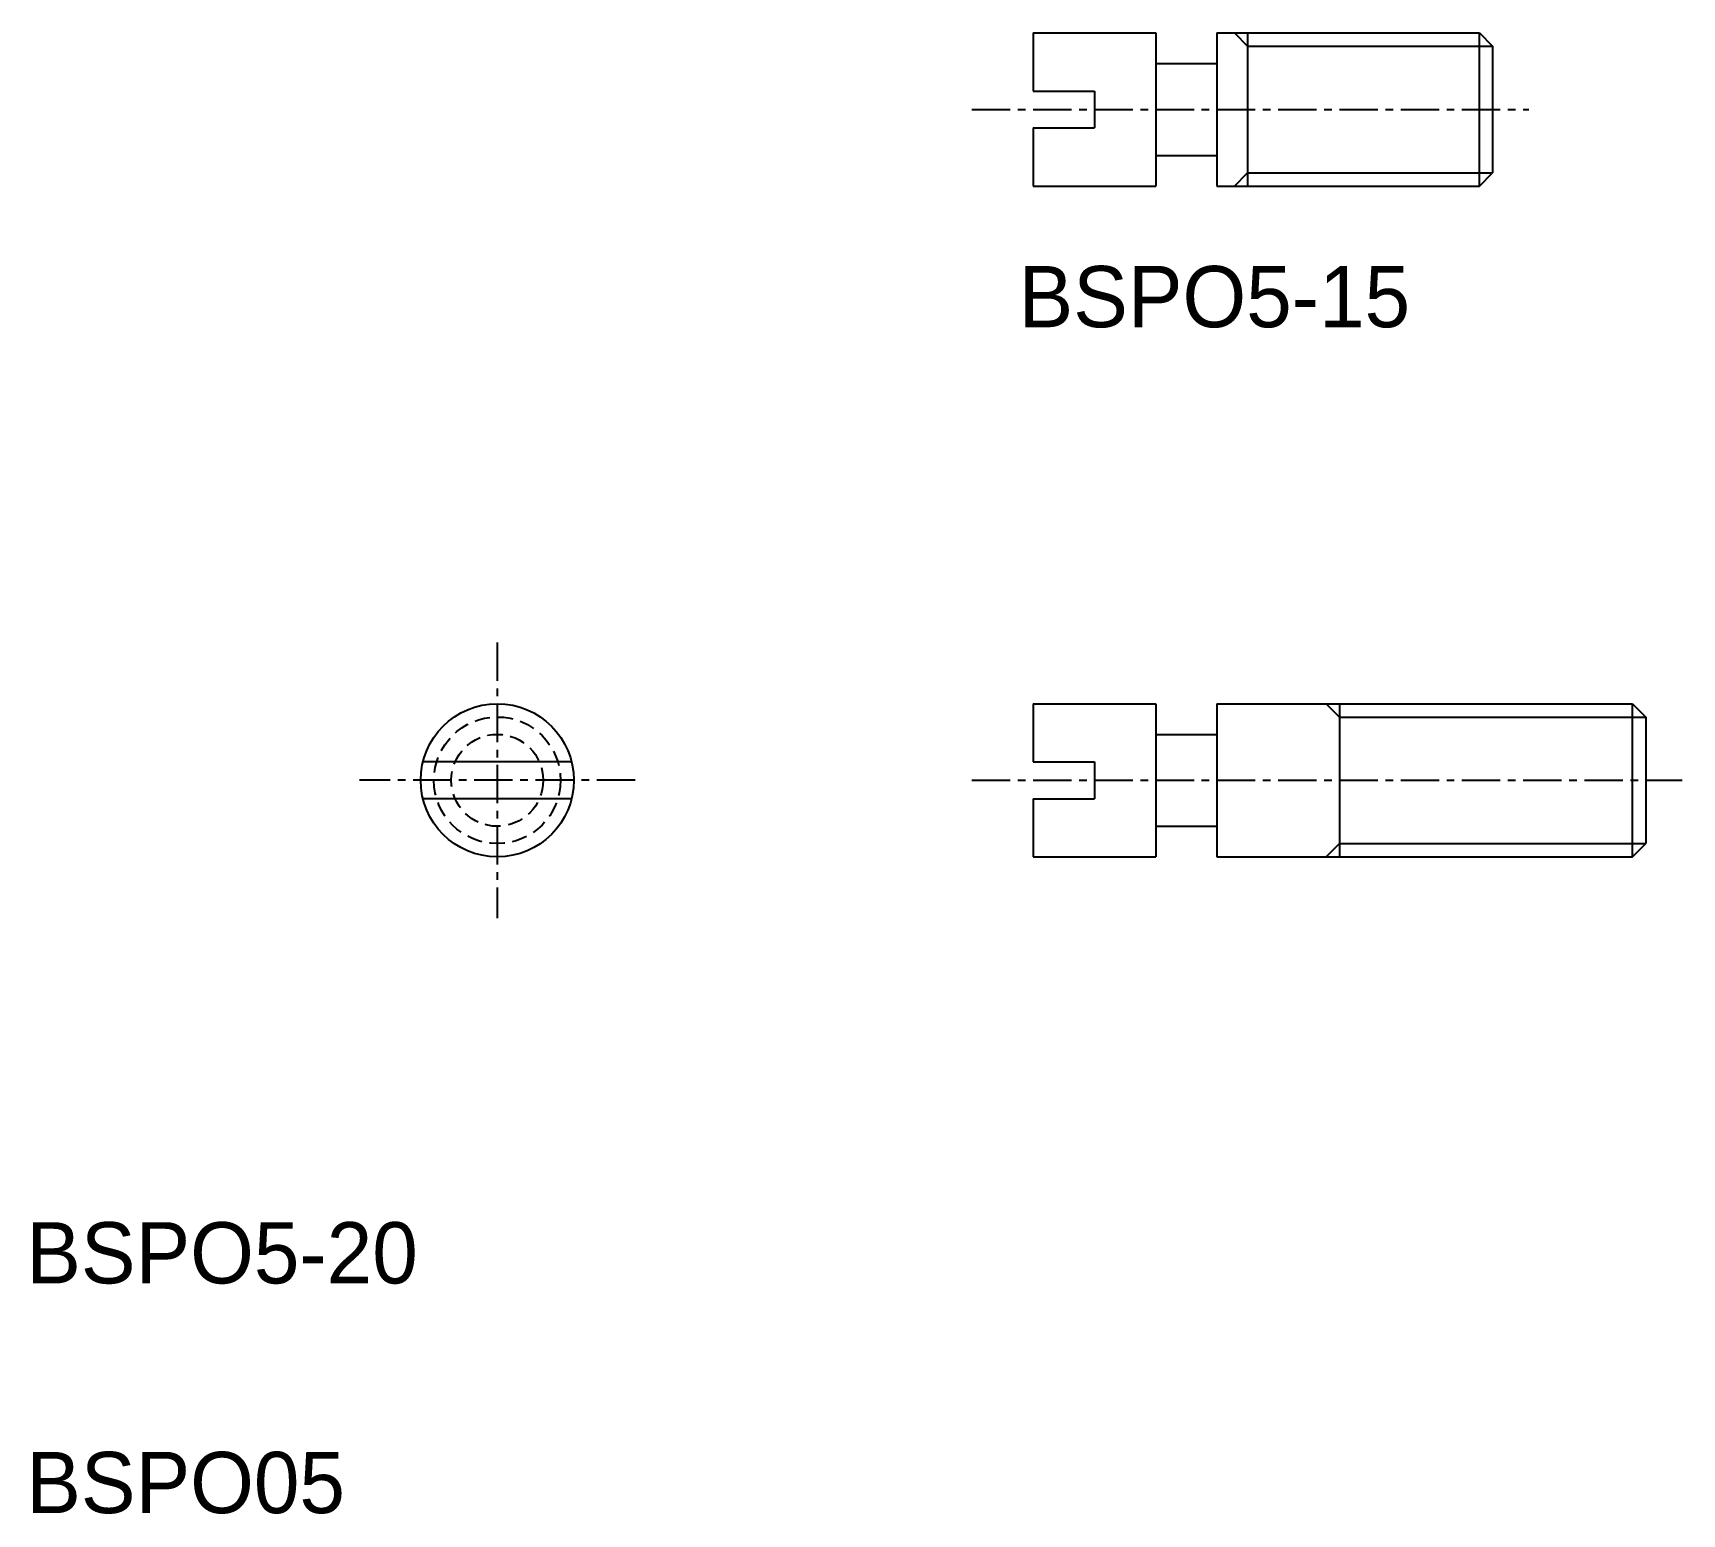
# Model space of a CAD drawing. Extents: x 5.2 to 59.1, y 5 to 53.3.
import ezdxf

# ---------------------------------------------------------------- set-up
doc = ezdxf.new("R2010")
doc.units = 0
doc.linetypes.add('CENTER', pattern=[2, 1.25, -0.25, 0.25, -0.25])
doc.linetypes.add('DASHED', pattern=[0.75, 0.5, -0.25])
doc.layers.get('0').update_dxf_attribs({"linetype": 'CONTINUOUS'})
doc.layers.add('CENTER', color=1, linetype='CENTER')

msp = doc.modelspace()

# ---------------------------------------------------------------- linework, layer by layer
at = {"color": 7, "linetype": 'CONTINUOUS'}
for p, q in [((37.878, 53.325), (37.878, 51.425)), ((37.878, 53.325), (41.878, 53.325)), ((41.878, 53.325), (41.878, 48.325)), ((43.878, 53.325), (52.445, 53.325)), ((43.878, 53.325), (43.878, 48.325)), ((44.878, 53.325), (44.878, 48.325)), ((52.445, 53.325), (52.878, 52.892)), ((52.445, 48.325), (52.445, 53.325)), ((52.878, 52.892), (52.878, 48.758)), ((41.878, 52.325), (43.878, 52.325)), ((37.878, 51.425), (39.878, 51.425)), ((39.878, 51.425), (39.878, 50.225)), ((37.878, 50.225), (39.878, 50.225)), ((37.878, 50.225), (37.878, 48.325)), ((41.878, 49.325), (43.878, 49.325)), ((52.445, 48.325), (52.878, 48.758)), ((37.878, 48.325), (41.878, 48.325)), ((43.878, 48.325), (52.445, 48.325)), ((37.878, 31.426), (41.878, 31.426)), ((37.878, 31.426), (37.878, 29.526)), ((41.878, 31.426), (41.878, 26.426)), ((43.878, 31.426), (57.445, 31.426)), ((43.878, 31.426), (43.878, 26.426)), ((47.878, 31.426), (47.878, 26.426)), ((57.445, 26.426), (57.445, 31.426)), ((57.445, 31.426), (57.878, 30.993)), ((57.878, 30.993), (57.878, 26.859)), ((41.878, 30.426), (43.878, 30.426)), ((22.805, 29.526), (17.951, 29.526)), ((37.878, 29.526), (39.878, 29.526)), ((39.878, 29.526), (39.878, 28.326)), ((22.805, 28.326), (17.951, 28.326)), ((37.878, 28.326), (37.878, 26.426)), ((37.878, 28.326), (39.878, 28.326)), ((41.878, 27.426), (43.878, 27.426)), ((37.878, 26.426), (41.878, 26.426)), ((43.878, 26.426), (57.445, 26.426)), ((57.445, 26.426), (57.878, 26.859))]:
    msp.add_line(p, q, dxfattribs=at)
at = {"color": 3, "linetype": 'CONTINUOUS'}
for p, q in [((44.445, 53.325), (44.878, 52.892)), ((44.878, 52.892), (52.878, 52.892)), ((44.445, 48.325), (44.878, 48.758)), ((44.878, 48.758), (52.878, 48.758)), ((47.445, 31.426), (47.878, 30.993)), ((47.878, 30.993), (57.878, 30.993)), ((47.445, 26.426), (47.878, 26.859)), ((47.878, 26.859), (57.878, 26.859))]:
    msp.add_line(p, q, dxfattribs=at)
at = {"color": 7, "linetype": 'CONTINUOUS'}
msp.add_circle((20.378, 28.926), 2.5, dxfattribs=at)
at = {"color": 3, "linetype": 'DASHED'}
for radius in [2.067, 1.5]:
    msp.add_circle((20.378, 28.926), radius, dxfattribs=at)
at = {"layer": 'CENTER', "color": 1, "linetype": 'CENTER'}
for p, q in [((35.878, 50.825), (54.062, 50.825)), ((20.378, 33.426), (20.378, 24.426)), ((24.878, 28.926), (15.878, 28.926)), ((35.878, 28.926), (59.062, 28.926))]:
    msp.add_line(p, q, dxfattribs=at)

# ---------------------------------------------------------------- texts
at = {"color": 7, "linetype": 'CONTINUOUS'}
for s, p in [('BSPO5-15', (37.4, 43.718)), ('BSPO5-20', (5, 12.5)), ('BSPO05', (5, 5))]:
    msp.add_text(s, height=2, dxfattribs=at).set_placement(p)

doc.saveas('drawing.dxf')
